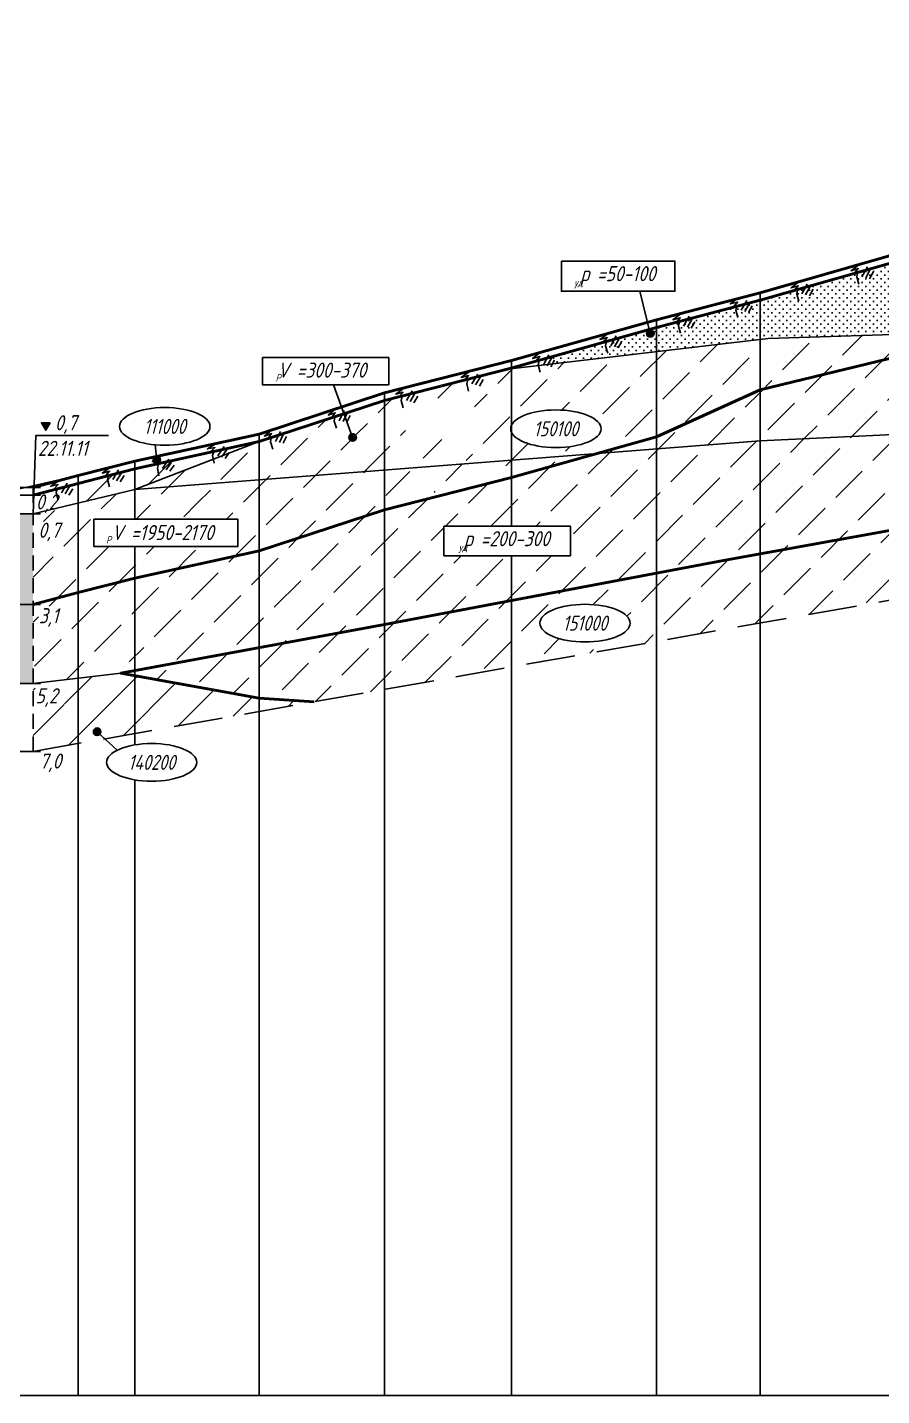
# Model space of a CAD drawing. Extents: x 0 to 1711, y -32 to 643.
# Drawn here: x 159.7 to 273.1, y 349.1 to 530.6 of the extents above; entities that cross this region are included whole.
import ezdxf
from ezdxf import colors
from ezdxf.entities.mleader import LeaderData, LeaderLine
from ezdxf.enums import TextEntityAlignment as Align
from ezdxf.math import Vec2, Vec3

# ---------------------------------------------------------------- set-up
doc = ezdxf.new("R2010")
doc.units = 0
doc.linetypes.add('ИИ27003', pattern=[9.5, 6.5, -3])
doc.linetypes.add('ИИHidden', pattern=[3, 2, -1])
for name, color, linetype, lineweight in [('ИИ_ГЕОЛОГИЯ_025', 7, 'Continuous', 25), ('ИИ_ГЕОЛОГИЯ_050', 7, 'Continuous', 50), ('ИИ_ГЕОФИЗИКА_025', 7, 'Continuous', 25), ('ИИ_ПРОФИЛЬ_025', 7, 'Continuous', 25)]:
    doc.layers.add(name, color=color, linetype=linetype, lineweight=lineweight)
doc.layers.add('Профиль', color=7, linetype='Continuous')
doc.layers.add('ТХ-Л', color=140, linetype='Continuous')
doc.styles.add('VNIPISIMPLEXCUR', font='simplex.shx', dxfattribs={"width": 0.8, "oblique": 15})
doc.linetypes.add('ИИ27001', pattern='A,2.5,[1,3dservice.shx,S=1.85,R=180.00002,X=0,Y=0],2.5,-1', length=6)
doc.linetypes.add('ИИ27002', pattern='A,2,-0.6,[1,3dservice.shx,S=0.6,R=30.000013,X=0.9,Y=0],-0.6,[1,3dservice.shx,S=0.6,R=-30.000013,X=0.3,Y=0],-0.6,[1,3dservice.shx,S=0.6,R=209.999975,X=-0.3,Y=0],-0.6,[1,3dservice.shx,S=0.6,R=150.000007,X=-0.9,Y=0],-0.6,2', length=7)
doc.linetypes.add('ИИ27005', pattern='A,2.5,[1,3dservice.shx,S=1.85,R=180.00002,X=0,Y=0],2.5,-2,[4,3dservice.shx,S=0.5,R=0,X=0,Y=0],-2', length=9)
pattern_1 = [(45, (-100.523, -58.2266), (-3, 3), [])]
pattern_2 = [(45, (-97.523, -58.2266), (-3, 3), [5, -2])]

# ---------------------------------------------------------------- blocks, each defined once
blk = doc.blocks.new('ИИ16001')
at = {"linetype": 'Continuous', "lineweight": 25}
h = blk.add_hatch(color=0, dxfattribs=at)
edge = h.paths.add_edge_path()
edge.add_arc((0, 0), 0.5, 0, 360)
at = {"color": 0, "linetype": 'Continuous', "lineweight": 25}
blk.add_circle((0, 0), 0.5, dxfattribs=at)
blk = doc.blocks.new('ИИ25010')
at = {"color": 0, "linetype": 'Continuous', "lineweight": 25}
for points in [[(0, 0), (3, 0), (0.5, -1), (2.5, -1), (1, -2), (2, -2), (1.5, -3), (1.5, -5)], [(4.94, -1.23), (2.82, -3.35)], [(5.47, -2.12), (3.7, -3.88)], [(6, -3), (4.59, -4.41)]]:
    blk.add_lwpolyline(points, dxfattribs=at)
blk = doc.blocks.new('ИИ25020')
at = {"color": 0, "linetype": 'Continuous', "lineweight": 25}
blk.add_ellipse((0, 0), major_axis=(-6, 0), ratio=0.416667, dxfattribs=at)
at = {"color": 0, "linetype": 'Continuous', "style": 'VNIPISIMPLEXCUR', "oblique": 15, "width": 0.75}
blk.add_attdef('INDEX', text='', height=2, dxfattribs=at).set_placement((0, 0), align=Align.MIDDLE_CENTER)
blk = doc.blocks.new('ИИ25023')
at = {"linetype": 'Continuous', "lineweight": 25}
blk.add_hatch(color=0, dxfattribs=at).paths.add_polyline_path([(1.9, 1.7), (0.75, 1.7), (1.33, 0.7)])
at = {"color": 0, "linetype": 'Continuous', "lineweight": 25, "flags": 128}
blk.add_lwpolyline([(1.9, 1.7), (0.75, 1.7), (1.33, 0.7)], close=True, dxfattribs=at)
at = {"color": 0, "linetype": 'Continuous', "style": 'VNIPISIMPLEXCUR', "oblique": 15, "width": 0.8}
for tag, p in [('UGV', (2.55, 0.7)), ('DATE', (1.33, -2.7))]:
    blk.add_attdef(tag, p, '', height=2, dxfattribs=at)

msp = doc.modelspace()

# ---------------------------------------------------------------- hatches: boundary and pattern name
at = {"layer": 'ИИ_ГЕОЛОГИЯ_025'}
h = msp.add_hatch(dxfattribs=at)
h.set_pattern_fill('ИИ_ПЕСОК_ПЫЛЕВАТЫЙ', color=256, pattern_type=2)
h.set_pattern_definition([(0, (-100.523, -58.22656), (0.5, 0.5), [0, -1])])
h.paths.add_polyline_path([(243.1694, 490.8373), (242.2142, 490.5693), (242.2245, 490.528, -0.48776566), (242.8455, 490.0429, -1), (241.8455, 490.0429, -0.33619795), (242.2104, 490.5243), (228.6313, 486.7477), (228.1356, 485.8646), (243.1694, 487.6297)])
h.paths.add_polyline_path([(256.9194, 494.4373), (243.1694, 490.8373), (243.1694, 487.6297), (256.9194, 489.2442)])
h.paths.add_polyline_path([(273.9194, 496.1881), (273.9194, 499.2873), (269.8645, 498.1305), (269.8567, 498.0869), (269.3768, 497.9463), (269.4264, 498.0055), (261.8987, 495.8578), (261.8903, 495.8113), (261.4104, 495.6708), (261.4631, 495.7336), (256.9194, 494.4373), (256.9194, 489.2442), (257.9982, 489.3708), (267.1434, 493.7341)])
h.paths.add_polyline_path([(273.9194, 495.3617), (267.4102, 492.9763), (260.409, 489.4479), (273.9194, 489.8801)], flags=16)
h.paths.add_polyline_path([(267.4102, 492.9763), (273.9194, 495.3617), (273.9194, 496.1881), (267.1434, 493.7341), (257.9982, 489.3708), (260.409, 489.4479)], flags=17)
h.paths.add_polyline_path([(283.9194, 498.0425), (283.9194, 498.9776), (275.9194, 496.9124), (273.9194, 496.1881), (273.9194, 495.3617), (277.5586, 496.6954)])
h.paths.add_polyline_path([(283.9194, 502.2373), (277.1374, 500.2366), (277.1345, 500.2204), (276.6547, 500.0799), (276.6706, 500.0989), (273.9194, 499.2873), (273.9194, 496.1881), (275.9194, 496.9124), (283.9194, 498.9776)])
h.paths.add_polyline_path([(283.9194, 498.0425), (277.5586, 496.6954), (273.9194, 495.3617), (273.9194, 489.8801), (283.9194, 490.1999)])
h.paths.add_polyline_path([(280.1722, 493.5301, -1), (276.6722, 493.5301, -1)], flags=16)
h.paths.add_polyline_path([(277.4818, 492.6773), (279.2913, 492.4987), (279.8272, 494.4987), (278.0177, 494.6773)], flags=8)
h = msp.add_hatch(dxfattribs=at)
h.set_pattern_fill('ИИ_СУПЕСЬ', color=256, pattern_type=2)
h.set_pattern_definition(pattern_2)
h.paths.add_polyline_path([(273.9194, 489.8801), (260.409, 489.4479), (256.9194, 487.6893), (256.9194, 482.5415), (273.9194, 486.658)])
h.paths.add_polyline_path([(283.9194, 490.1999), (273.9194, 489.8801), (273.9194, 486.658), (283.9194, 488.6833)])
h.paths.add_polyline_path([(293.6694, 490.5118), (283.9194, 490.1999), (283.9194, 488.6833)])
h.paths.add_polyline_path([(273.9194, 486.658), (256.9194, 482.5415), (256.9194, 475.8094), (273.9194, 476.6127)])
h.paths.add_polyline_path([(283.9194, 488.6833), (273.9194, 486.658), (273.9194, 476.6127), (283.9194, 477.0853)])
h.paths.add_polyline_path([(293.6694, 483.9202), (287.7579, 483.9202), (287.7579, 487.8479), (293.6694, 487.8479), (293.6694, 490.5118), (283.9194, 488.6833), (283.9194, 477.0853), (293.6694, 477.546)])
h = msp.add_hatch(dxfattribs=at)
h.set_pattern_fill('ИИ_СУПЕСЬ', color=256, pattern_type=2)
h.set_pattern_definition(pattern_2)
h.paths.add_polyline_path([(190.4194, 475.6873), (173.9194, 469.3315), (190.4194, 470.6193)])
h.paths.add_polyline_path([(207.0694, 481.1373), (202.1442, 479.5252), (201.8527, 478.9318), (202.6557, 476.7071, -0.51972463), (203.3255, 476.2368, -1), (202.3255, 476.2368, -0.3160279), (202.6557, 476.7071), (201.692, 479.3771), (200.459, 478.9735), (200.4584, 478.9688), (199.9852, 478.8074), (199.9964, 478.8221), (192.0018, 476.2053), (192.0004, 476.1945), (191.5271, 476.0331), (191.5443, 476.0555), (190.4194, 475.6873), (190.4194, 470.6193), (207.0694, 471.9187)])
h.paths.add_polyline_path([(223.9194, 485.3695), (223.4274, 485.3117), (218.1192, 483.9571), (218.1085, 483.9078), (217.6239, 483.7846), (209.4165, 481.726), (209.4105, 481.6985), (208.9259, 481.5752), (207.0694, 481.1373), (207.0694, 471.9187), (214.4031, 472.4911), (217.4701, 473.0728), (223.9194, 474.8116)])
edge = h.paths.add_edge_path(flags=16)
edge.add_ellipse((215.0125, 478.4503), major_axis=(-6, 0), ratio=0.41666667, start_angle=0, end_angle=360)
h.paths.add_polyline_path([(219.3006, 479.5903), (219.3006, 477.3103), (211.4439, 477.3103), (211.4439, 479.5903)], flags=0)
h.paths.add_polyline_path([(255.6027, 488.2279), (256.9194, 488.8561), (256.9194, 489.2442), (243.1694, 487.6297), (243.1694, 481.3218)])
h.paths.add_polyline_path([(235.3203, 478.3882), (235.4004, 478.3035), (241.8568, 480.5927), (243.1694, 481.3218), (243.1694, 487.6297), (223.9194, 485.3695), (223.9194, 477.845), (223.9425, 477.9009), (224.0395, 478.0667), (224.1634, 478.2294), (224.3137, 478.3882), (224.4897, 478.5424), (224.6905, 478.6912), (224.9152, 478.8339), (225.1627, 478.97), (225.432, 479.0986), (225.7217, 479.2193), (226.0305, 479.3315), (226.3569, 479.4347), (226.6995, 479.5283), (227.0566, 479.6119), (227.4266, 479.6853), (227.8077, 479.7479), (228.1982, 479.7995), (228.5962, 479.8399), (229, 479.869), (229.4075, 479.8864), (229.817, 479.8922), (230.2264, 479.8864), (230.634, 479.869), (231.0377, 479.8399), (231.4358, 479.7995), (231.8263, 479.7479), (232.2074, 479.6853), (232.5774, 479.6119), (232.9345, 479.5283), (233.2771, 479.4347), (233.6035, 479.3315), (233.9123, 479.2193), (234.202, 479.0986), (234.4713, 478.97), (234.7188, 478.8339), (234.9435, 478.6912), (235.1443, 478.5424)])
h.paths.add_polyline_path([(226.1538, 475.414), (226.0305, 475.453), (225.7217, 475.5651), (225.432, 475.6859), (225.1627, 475.8145), (224.9152, 475.9505), (224.6905, 476.0933), (224.4897, 476.2421), (224.3137, 476.3962), (224.1634, 476.555), (224.0395, 476.7177), (223.9425, 476.8836), (223.9194, 476.9394), (223.9194, 474.8116)])
h = msp.add_hatch(dxfattribs=at)
h.set_pattern_fill('ИИ_СУПЕСЬ', color=256, pattern_type=2)
h.set_pattern_definition(pattern_2)
h.paths.add_polyline_path([(243.1694, 476.3373), (235.2618, 474.1191), (243.1694, 474.7362)], flags=16)
h.paths.add_polyline_path([(256.9194, 482.5415), (243.1694, 476.3373), (243.1694, 474.7362), (256.9194, 475.8094)])
h.paths.add_polyline_path([(256.9194, 482.5415), (256.9194, 487.6893), (253.1166, 485.7728), (243.1694, 480.2712), (243.1694, 476.3373)])
h.paths.add_polyline_path([(253.1166, 485.7728), (256.9194, 487.6893), (256.9194, 488.8561), (255.6027, 488.2279), (243.1694, 481.3218), (243.1694, 480.2712)])
h.paths.add_polyline_path([(235.803, 477.2216), (235.7907, 477.1719), (241.9379, 479.5901), (243.1694, 480.2712), (243.1694, 481.3218), (241.8568, 480.5927), (235.4004, 478.3035), (235.4705, 478.2294), (235.5945, 478.0667), (235.6915, 477.9009), (235.7611, 477.7327), (235.803, 477.5628), (235.817, 477.3922)])
h.paths.add_polyline_path([(230.0024, 474.8949), (229.817, 474.8922), (229.4075, 474.8981), (229, 474.9155), (228.5962, 474.9445), (228.1982, 474.9849), (227.8077, 475.0366), (227.4266, 475.0992), (227.0566, 475.1725), (226.6995, 475.2562), (226.3569, 475.3498), (226.1538, 475.414), (223.9194, 474.8116), (223.9194, 473.2338), (225.9012, 473.3885), (229.2788, 474.6102)])
h.paths.add_polyline_path([(235.7907, 477.1719), (235.7611, 477.0518), (235.6915, 476.8836), (235.5945, 476.7177), (235.4705, 476.555), (235.3203, 476.3962), (235.1443, 476.2421), (234.9435, 476.0933), (234.7188, 475.9505), (234.4713, 475.8145), (234.202, 475.6859), (233.9123, 475.5651), (233.6035, 475.453), (233.2771, 475.3498), (232.9345, 475.2562), (232.5774, 475.1725), (232.2074, 475.0992), (231.8263, 475.0366), (231.4358, 474.9849), (231.0377, 474.9445), (230.634, 474.9155), (230.2264, 474.8981), (230.0024, 474.8949), (229.2788, 474.6102), (225.9012, 473.3885), (235.2618, 474.1191), (243.1694, 476.3373), (243.1694, 480.2712), (241.9379, 479.5901)])
h = msp.add_hatch(dxfattribs=at)
h.set_pattern_fill('ИИ_СУПЕСЬ', color=256, pattern_type=2)
h.set_pattern_definition(pattern_2)
h.paths.add_polyline_path([(235.2618, 474.1191), (225.9012, 473.3885), (223.9194, 472.6717), (223.9194, 470.9373)], flags=17)
h.paths.add_polyline_path([(243.1694, 474.7362), (235.2618, 474.1191), (223.9194, 470.9373), (223.9194, 464.4722), (231.7447, 464.4722), (231.7447, 460.5445), (223.9194, 460.5445), (223.9194, 454.6128), (243.1694, 458.231)])
h.paths.add_polyline_path([(243.1694, 458.231), (223.9194, 454.6128), (223.9194, 445.7943), (243.1694, 449.1917)])
edge = h.paths.add_edge_path(flags=16)
edge.add_ellipse((233.6777, 451.6065), major_axis=(-6, 0), ratio=0.41666667, start_angle=0, end_angle=360)
h.paths.add_polyline_path([(237.9658, 452.7465), (237.9658, 450.4665), (230.1091, 450.4665), (230.1091, 452.7465)], flags=0)
h.paths.add_polyline_path([(256.9194, 460.7847), (252.3009, 459.9473), (243.1694, 458.231), (243.1694, 449.1917), (256.9194, 451.6184)])
h.paths.add_polyline_path([(273.9194, 463.867), (256.9194, 460.7847), (256.9194, 451.6184), (273.9194, 454.6187)])
h.paths.add_polyline_path([(283.9194, 462.0305), (283.9194, 465.6801), (273.9194, 463.867), (273.9194, 454.6187)])
h.paths.add_polyline_path([(256.9194, 475.8094), (243.1694, 474.7362), (243.1694, 458.231), (252.3009, 459.9473), (256.9194, 460.7847)])
h.paths.add_polyline_path([(273.9194, 476.6127), (256.9194, 475.8094), (256.9194, 460.7847), (273.9194, 463.867)])
h.paths.add_polyline_path([(283.9194, 477.0853), (273.9194, 476.6127), (273.9194, 463.867), (283.9194, 465.6801)])
h.paths.add_polyline_path([(293.6694, 477.546), (283.9194, 477.0853), (283.9194, 465.6801), (293.6694, 467.3864)])
h.paths.add_polyline_path([(308.6694, 478.2548), (293.6694, 477.546), (293.6694, 467.3864), (308.6694, 470.0116)])
h = msp.add_hatch(dxfattribs=at)
h.set_pattern_fill('ИИ_СУГЛИНОК', color=256, pattern_type=2)
h.set_pattern_definition(pattern_1)
h.paths.add_polyline_path([(166.4194, 470.1428), (164.6488, 469.6838), (164.1349, 468.8326), (164.6431, 468.8326), (164.6431, 467.1023), (166.4194, 467.5292)])
h.paths.add_polyline_path([(173.9194, 469.3315), (173.9194, 472.0873), (166.4194, 470.1428), (166.4194, 467.5292)])
h.paths.add_polyline_path([(184.3458, 473.3477), (184.2514, 473.8284), (184.4004, 474.3672), (184.0868, 474.3056), (173.9194, 472.0873), (173.9194, 469.3315)])
h = msp.add_hatch(dxfattribs=at)
h.set_pattern_fill('ИИ_СУПЕСЬ', color=256, pattern_type=2)
h.set_pattern_definition(pattern_2)
h.paths.add_polyline_path([(166.4194, 467.5292), (164.6431, 467.1023), (164.6431, 466.5526), (162.3555, 466.5526), (160.4194, 466.0873), (160.4194, 465.078), (161.4878, 465.3111), (166.4194, 465.8447)])
h.paths.add_polyline_path([(173.9194, 469.3315), (166.4194, 467.5292), (166.4194, 465.8447), (171.3505, 466.3783), (173.9194, 466.6366)])
h.paths.add_polyline_path([(190.4194, 470.6193), (173.9194, 469.3315), (173.9194, 466.6366), (190.4194, 468.2962)])
h.paths.add_polyline_path([(207.0694, 471.1171), (207.0694, 471.9187), (190.4194, 470.6193), (190.4194, 468.2962), (192.3041, 468.4858)])
h.paths.add_polyline_path([(207.0694, 466.6373), (207.0694, 471.1171), (192.3041, 468.4858), (190.4194, 468.2962), (190.4194, 461.1873)])
h.paths.add_polyline_path([(159.9363, 465.8759), (164.4792, 465.5569), (165.4361, 469.1283), (160.8933, 469.4473)], flags=9)
h = msp.add_hatch(dxfattribs=at)
h.set_pattern_fill('ИИ_СУПЕСЬ', color=256, pattern_type=2)
h.set_pattern_definition(pattern_2)
h.paths.add_polyline_path([(223.9194, 472.6717), (223.9194, 473.2338), (214.4031, 472.4911), (208.5539, 471.3816), (207.0694, 471.1171), (207.0694, 466.6373), (210.5616, 467.5285), (212.2288, 468.4431)])
h.paths.add_polyline_path([(207.0694, 465.6126), (207.0694, 466.6373), (190.4194, 461.1873), (190.4194, 456.4201), (192.4862, 457.6123)])
h = msp.add_hatch(dxfattribs=at)
h.set_pattern_fill('ИИ_СУПЕСЬ', color=256, pattern_type=2)
h.set_pattern_definition(pattern_2)
h.paths.add_polyline_path([(190.4194, 456.4201), (173.9194, 446.9023), (173.9194, 445.8646), (175.4708, 445.5857), (190.4194, 448.3579)])
h.paths.add_polyline_path([(190.4194, 448.3579), (175.4708, 445.5857), (190.4194, 442.8986)])
h.paths.add_polyline_path([(190.4194, 442.8986), (175.4708, 445.5857), (173.9194, 445.298), (173.9194, 444.6201), (190.4194, 441.6337)])
h.paths.add_polyline_path([(202.1048, 441.9443), (190.9317, 442.8065), (190.4194, 442.8986), (190.4194, 441.6337), (197.718, 441.1701)])
h.paths.add_polyline_path([(207.0694, 451.4457), (190.4194, 448.3579), (190.4194, 442.8986), (190.9317, 442.8065), (202.1048, 441.9443), (207.0694, 442.8205)])
h.paths.add_polyline_path([(223.9194, 454.6128), (207.0694, 451.4457), (207.0694, 442.8205), (223.9194, 445.7943)])
h.paths.add_polyline_path([(207.0694, 465.6126), (192.4862, 457.6123), (190.4194, 456.4201), (190.4194, 448.3579), (207.0694, 451.4457)])
h.paths.add_polyline_path([(223.9194, 460.5445), (214.942, 460.5445), (214.942, 464.4722), (223.9194, 464.4722), (223.9194, 470.9373), (210.5616, 467.5285), (207.0694, 465.6126), (207.0694, 451.4457), (223.9194, 454.6128)])
h = msp.add_hatch(dxfattribs=at)
h.set_pattern_fill('ИИ_СУПЕСЬ', color=256, pattern_type=2)
h.set_pattern_definition(pattern_2)
h.paths.add_polyline_path([(166.4194, 455.6873), (160.4194, 454.0873), (160.4194, 443.5873), (165.405, 444.1726), (166.4194, 444.4467)])
h.paths.add_polyline_path([(161.1524, 451.4491), (161.1524, 453.7291), (164.5329, 453.7291), (164.5329, 451.4491)], flags=16)
h.paths.add_polyline_path([(173.9194, 457.5873), (166.4194, 455.6873), (166.4194, 444.4467), (172.5221, 446.0962), (173.9194, 446.9023)])
h.paths.add_polyline_path([(190.4194, 456.4201), (190.4194, 461.1873), (173.9194, 457.5873), (173.9194, 446.9023)])
h.paths.add_polyline_path([(207.0694, 465.6126), (207.0694, 466.6373), (190.4194, 461.1873), (190.4194, 456.4201), (192.4862, 457.6123)])
h.paths.add_polyline_path([(166.4194, 465.8447), (161.4878, 465.3111), (160.4194, 465.078), (160.4194, 454.0873), (166.4194, 455.6873)])
h.paths.add_polyline_path([(161.1506, 462.7958), (161.1506, 465.0758), (165.1406, 465.0758), (165.1406, 462.7958)], flags=16)
h.paths.add_polyline_path([(173.9194, 461.7812), (168.4997, 461.7812), (168.4997, 465.3863), (173.9194, 465.3863), (173.9194, 466.6366), (171.3505, 466.3783), (166.4194, 465.8447), (166.4194, 455.6873), (173.9194, 457.5873)])
h.paths.add_polyline_path([(190.4194, 468.2962), (173.9194, 466.6366), (173.9194, 465.3863), (187.6172, 465.3863), (187.6172, 461.7812), (173.9194, 461.7812), (173.9194, 457.5873), (190.4194, 461.1873)])
h.paths.add_polyline_path([(160.3336, 450.7724), (164.1907, 450.4534), (165.1477, 454.0249), (161.2905, 454.3438)], flags=9)
h.paths.add_polyline_path([(160.2556, 462.1191), (164.7984, 461.8001), (165.7554, 465.3715), (161.2125, 465.6905)], flags=9)
h = msp.add_hatch(color=256, dxfattribs=at)
h.dxf.hatch_style = 1
h.paths.add_polyline_path([(160.4194, 466.0873), (158.4194, 466.0873), (158.4194, 454.0873), (160.4194, 454.0873)])
h = msp.add_hatch(color=256, dxfattribs=at)
h.dxf.hatch_style = 1
h.paths.add_polyline_path([(160.4194, 454.0873), (158.4194, 454.0873), (158.4194, 443.5873), (160.4194, 443.5873)])
h = msp.add_hatch(dxfattribs=at)
h.set_pattern_fill('ИИ_СУГЛИНОК', color=256, pattern_type=2)
h.set_pattern_definition(pattern_1)
h.paths.add_polyline_path([(166.4194, 444.2916), (165.405, 444.1726), (163.7985, 443.7384), (160.8613, 443.1099), (164.5957, 443.1099), (164.5957, 440.8299), (160.7078, 440.8299), (160.7078, 443.077), (160.4194, 443.0153), (160.4194, 434.5873), (166.4194, 435.6462)])
h.paths.add_polyline_path([(173.9194, 444.6201), (172.0695, 444.9549), (166.4194, 444.2916), (166.4194, 435.6462), (169.9216, 436.2643), (169.2821, 436.8585, -0.6815345), (168.4158, 437.1989, -1), (169.4158, 437.1989, -0.18938981), (169.2821, 436.8585), (169.9216, 436.2643), (173.9194, 436.9699)])
h.paths.add_polyline_path([(190.4194, 441.6337), (173.9194, 444.6201), (173.9194, 436.9699), (190.4194, 439.8819)])
h.paths.add_polyline_path([(197.718, 441.1701), (190.4194, 441.6337), (190.4194, 439.8819)])
h.paths.add_polyline_path([(159.8889, 440.1532), (164.4317, 439.8342), (165.3887, 443.4056), (160.8458, 443.7246)], flags=9)

# ---------------------------------------------------------------- linework, layer by layer
at = {"layer": 'ИИ_ГЕОЛОГИЯ_025', "flags": 128}
for points in [[(160.4194, 468.5873), (166.4194, 470.1873), (173.9194, 472.0873), (190.4194, 475.6873), (207.0694, 481.1373), (223.9194, 485.4373), (243.1694, 490.8373), (256.9194, 494.4373), (273.9194, 499.2873), (283.9194, 502.2373), (293.6694, 504.0373), (308.6694, 508.0373), (323.6654, 512.2845), (324.1694, 512.4873)], [(324.1694, 491.4873), (257.9982, 489.3708), (223.4274, 485.3117)], [(160.4194, 466.0873), (160.7659, 476.4958), (170.4169, 476.4958)], [(160.4194, 466.0873), (173.9194, 469.3315), (190.4194, 475.6873)], [(176.8429, 473.2464), (176.6045, 475.2624)], [(158.4194, 469.5873), (161.4194, 469.5873)], [(158.4194, 468.5873), (161.4194, 468.5873)], [(158.4194, 466.0873), (161.4194, 466.0873)], [(158.4194, 454.0873), (161.4194, 454.0873)], [(160.4194, 443.5873), (172.0695, 444.9549), (190.4194, 441.6337), (197.718, 441.1701)], [(158.4194, 443.5873), (161.4194, 443.5873)], [(168.9158, 437.1989), (171.5553, 434.7463)], [(158.4194, 434.5873), (161.4194, 434.5873)]]:
    msp.add_lwpolyline(points, dxfattribs=at)
at = {"layer": 'ИИ_ГЕОЛОГИЯ_025', "linetype": 'ИИ27002', "flags": 128}
msp.add_lwpolyline([(173.9194, 469.3315), (256.9194, 475.8094), (324.1694, 478.9873)], dxfattribs=at)
at = {"layer": 'ИИ_ГЕОЛОГИЯ_025', "linetype": 'ИИHidden', "flags": 128}
msp.add_lwpolyline([(160.4194, 469.5873), (160.4194, 434.5873)], dxfattribs=at)
at = {"layer": 'ИИ_ГЕОЛОГИЯ_025', "linetype": 'ИИ27003', "flags": 128}
msp.add_lwpolyline([(160.4194, 434.5873), (324.1694, 463.4873)], dxfattribs=at)
at = {"layer": 'ИИ_ГЕОЛОГИЯ_050', "linetype": 'ИИ27001', "flags": 128}
for points in [[(160.4194, 469.5873), (166.4194, 471.1873), (173.9194, 473.0873), (190.4194, 476.6873), (207.0694, 482.1373), (223.9194, 486.4373), (243.1694, 491.8373), (256.9194, 495.4373), (273.9194, 500.2873), (283.9194, 503.2373), (293.6694, 505.0373), (308.6694, 509.0373), (324.1694, 513.4873)], [(324.1694, 512.4873), (308.6694, 508.0373), (293.6694, 504.0373), (283.9194, 502.2373), (273.9194, 499.2873), (256.9194, 494.4373), (243.1694, 490.8373), (223.7109, 485.3841), (207.0694, 481.1373), (190.4194, 475.6873), (173.9194, 472.0873), (160.4194, 468.5873)], [(197.718, 441.1701), (190.4194, 441.6337), (172.0695, 444.9549), (207.0694, 451.4457), (252.3009, 459.9473), (283.9194, 465.6801), (308.6694, 470.0116), (324.1694, 471.4873)]]:
    msp.add_lwpolyline(points, dxfattribs=at)
at = {"layer": 'ИИ_ГЕОЛОГИЯ_050', "linetype": 'ИИ27005', "flags": 128}
msp.add_lwpolyline([(324.1694, 497.4873), (308.6694, 493.5373), (293.6694, 490.5118), (283.9194, 488.6833), (273.9194, 486.658), (256.9194, 482.5415), (243.1694, 476.3373), (223.9194, 470.9373), (207.0694, 466.6373), (190.4194, 461.1873), (173.9194, 457.5873), (166.4194, 455.6873), (160.4194, 454.0873)], dxfattribs=at)
at = {"layer": 'ИИ_ГЕОФИЗИКА_025', "flags": 128}
for points in [[(230.5528, 499.6287), (245.6224, 499.6287), (245.6224, 495.6261), (230.5528, 495.6261)], [(190.8753, 486.8424), (207.6216, 486.8424), (207.6216, 483.2127), (190.8753, 483.2127)], [(168.4997, 465.3863), (187.6172, 465.3863), (187.6172, 461.7812), (168.4997, 461.7812)], [(214.942, 464.4722), (231.7447, 464.4722), (231.7447, 460.5445), (214.942, 460.5445)]]:
    msp.add_lwpolyline(points, close=True, dxfattribs=at)
for points in [[(242.3455, 490.0429), (240.9528, 495.6261)], [(202.8255, 476.2368), (200.3074, 483.2127)]]:
    msp.add_lwpolyline(points, dxfattribs=at)
at = {"layer": 'ИИ_ПРОФИЛЬ_025', "flags": 128}
for points in [[(123.9194, 464.1373), (130.6694, 465.1373), (142.9194, 466.1873), (159.4194, 469.5873), (166.4194, 471.1873), (173.9194, 473.0873), (190.4194, 476.6873), (207.0694, 482.1373), (223.9194, 486.4373), (243.1694, 491.8373), (256.9194, 495.4373), (273.9194, 500.2873), (283.9194, 503.2373), (293.6694, 505.0373), (308.6694, 509.0373), (323.9194, 513.0873), (325.1694, 513.4873), (342.4194, 519.4873), (356.3594, 524.8873)], [(256.9194, 495.4373), (256.9194, 349.1373)], [(243.1694, 491.8373), (243.1694, 349.1373)], [(223.9194, 486.4373), (223.9194, 464.4722)], [(207.0694, 482.1373), (207.0694, 349.1373)], [(190.4194, 476.6873), (190.4194, 349.1373)], [(173.9194, 473.0873), (173.9194, 465.3863)], [(166.4194, 471.1873), (166.4194, 349.1373)], [(173.9194, 461.7812), (173.9194, 435.4623)], [(223.9194, 460.5445), (223.9194, 349.1373)], [(173.9194, 430.8236), (173.9194, 349.1373)], [(123.9194, 349.1373), (1123.9194, 349.1373)]]:
    msp.add_lwpolyline(points, dxfattribs=at)
at = {"layer": 'Профиль'}
msp.add_lwpolyline([(123.9194, 464.1373), (130.6694, 465.1373), (142.9194, 466.1873), (159.4194, 469.5873), (166.4194, 471.1873), (173.9194, 473.0873), (190.4194, 476.6873), (207.0694, 482.1373), (223.9194, 486.4373), (243.1694, 491.8373), (256.9194, 495.4373), (273.9194, 500.2873), (283.9194, 503.2373), (293.6694, 505.0373), (308.6694, 509.0373), (323.9194, 513.0873), (325.1694, 513.4873), (342.4194, 519.4873), (356.3594, 524.8873)], dxfattribs=at)

# ---------------------------------------------------------------- block references
at = {"layer": 'ИИ_ГЕОЛОГИЯ_025'}
for p, xscale, yscale, zscale, rotation in [((268.6159, 498.7655), 0.5, 0.5, 0.5, 16.32596953), ((260.6495, 496.4899), 0.5, 0.5, 0.5, 16.32596953), ((252.5971, 494.3662), 0.4999999999999999, 0.4999999999999999, 0.4999999999999999, 14.82406664), ((244.9811, 492.2779), 0.4999999999999999, 0.4999999999999999, 0.4999999999999999, 14.82406664), ((235.2907, 489.6403), 0.5, 0.5, 0.5, 15.69806076), ((226.3408, 487.1249), 0.5, 0.5, 0.5, 15.69806076), ((216.8929, 484.6305), 0.5, 0.5, 0.5, 14.26767838), ((208.1949, 482.4212), 0.5, 0.5, 0.5, 14.26767838), ((199.1891, 479.5925), 0.5, 0.5, 0.5, 18.8346063), ((190.7311, 476.8181), 0.5, 0.5, 0.5, 18.8346063), ((183.2265, 475.1558), 0.5, 0.5, 0.5, 11.10700463), ((175.9008, 473.4754), 0.5, 0.5, 0.5, 11.10700463), ((169.2275, 471.9311), 0.5, 0.5, 0.5, 13.87723242), ((162.4005, 470.1815), 0.5, 0.5, 0.5, 13.87723242)]:
    msp.add_blockref('ИИ25010', p, dxfattribs=dict(at, xscale=xscale, yscale=yscale, zscale=zscale, rotation=rotation))
ref = msp.add_blockref('ИИ25023', (160.7659, 476.4958), dxfattribs=at)
ref.add_attrib('UGV', '0,7', (163.3178, 477.1958), dxfattribs={"layer": '0', "color": 0, "linetype": 'Continuous', "height": 2, "style": 'VNIPISIMPLEXCUR', "oblique": 15, "width": 0.8})
ref.add_attrib('DATE', '22.11.11', (161.0603, 473.7958), dxfattribs={"layer": '0', "color": 0, "linetype": 'Continuous', "height": 2, "style": 'VNIPISIMPLEXCUR', "oblique": 15, "width": 0.8})
for p, values in [((177.8939, 477.704), {'INDEX': '111000'}), ((229.817, 477.3922), {'INDEX': '150100'}), ((233.6777, 451.6065), {'INDEX': '151000'}), ((176.1588, 433.143), {'INDEX': '140200'})]:
    msp.add_blockref('ИИ25020', p, dxfattribs=at).add_auto_attribs(values)
for p in [(176.8429, 473.2464), (168.9158, 437.1989)]:
    msp.add_blockref('ИИ16001', p, dxfattribs=at)
at = {"layer": 'ИИ_ГЕОФИЗИКА_025'}
for p in [(242.3455, 490.0429), (202.8255, 476.2368)]:
    msp.add_blockref('ИИ16001', p, dxfattribs=at)

# ---------------------------------------------------------------- texts
at = {"layer": 'ИИ_ГЕОЛОГИЯ_025', "style": 'VNIPISIMPLEXCUR', "oblique": 15, "width": 0.8}
for s, p in [('0,2', (160.7931, 467.6926)), ('0,7', (161.1124, 463.9358)), ('3,1', (161.1904, 452.5891)), ('5,2', (160.7457, 441.9699)), ('7,0', (161.2784, 433.3143))]:
    msp.add_text(s, height=2, dxfattribs=at).set_placement(p, align=Align.MIDDLE_LEFT)
at = {"layer": 'ИИ_ГЕОФИЗИКА_025', "style": 'VNIPISIMPLEXCUR', "oblique": 15, "width": 0.8}
for s, height, p in [('р =50-100', 2, (238.0573, 497.9692)), ('уд', 1, (232.8184, 496.7842)), ('P', 1, (192.9478, 484.1599)), ('V =300-370', 2, (198.7559, 485.1696)), ('P', 1, (170.4484, 462.6571)), ('V =1950-2170', 2, (177.6202, 463.6235)), ('р =200-300', 2, (223.3066, 462.8086)), ('уд', 1, (217.4809, 461.6699))]:
    msp.add_text(s, height=height, dxfattribs=at).set_placement(p, align=Align.MIDDLE_CENTER)

# ---------------------------------------------------------------- leaders
at = {"layer": 'ТХ-Л', "linetype": 'Continuous', "ltscale": 100}
ml = msp.add_multileader_mtext('Standard', dxfattribs=at)
ml.set_content('1\\P', color=256, style='VNIPISIMPLEXCUR')
ml.set_leader_properties()
ml.build(insert=Vec2(0, 0))
ml.multileader.update_dxf_attribs({"leader_type": 0, "has_dogleg": 0, "text_left_attachment_type": 0, "text_right_attachment_type": 0, "dogleg_length": 0.36})
ctx = ml.context
ctx.base_point, ctx.char_height, ctx.plane_origin = Vec3(1486.9155, 614.8596), 3.5, Vec3(-1.4782, 5.9099)
ctx.left_attachment, ctx.right_attachment = 0, 0
notes = []
notes.append((ctx, [(0, (0, 0, 0), (0, 0), (1, 0), 1, [])]))
ctx.mtext.insert, ctx.mtext.flow_direction = Vec3(1488.9155, 614.8596), 5
for ctx, leaders in notes:
    for number, flags, end, landing, length, lines in leaders:
        leader = LeaderData()
        leader.index, (leader.has_last_leader_line, leader.has_dogleg_vector, leader.attachment_direction) = number, flags
        leader.last_leader_point, leader.dogleg_vector, leader.dogleg_length = Vec3(end), Vec3(landing), length
        for number, points, colour, breaks in lines:
            line = LeaderLine()
            line.index, line.vertices, line.color, line.breaks = number, Vec3.list(points), colors.encode_raw_color(colour), breaks
            leader.lines.append(line)
        ctx.leaders.append(leader)

doc.saveas('drawing.dxf')
